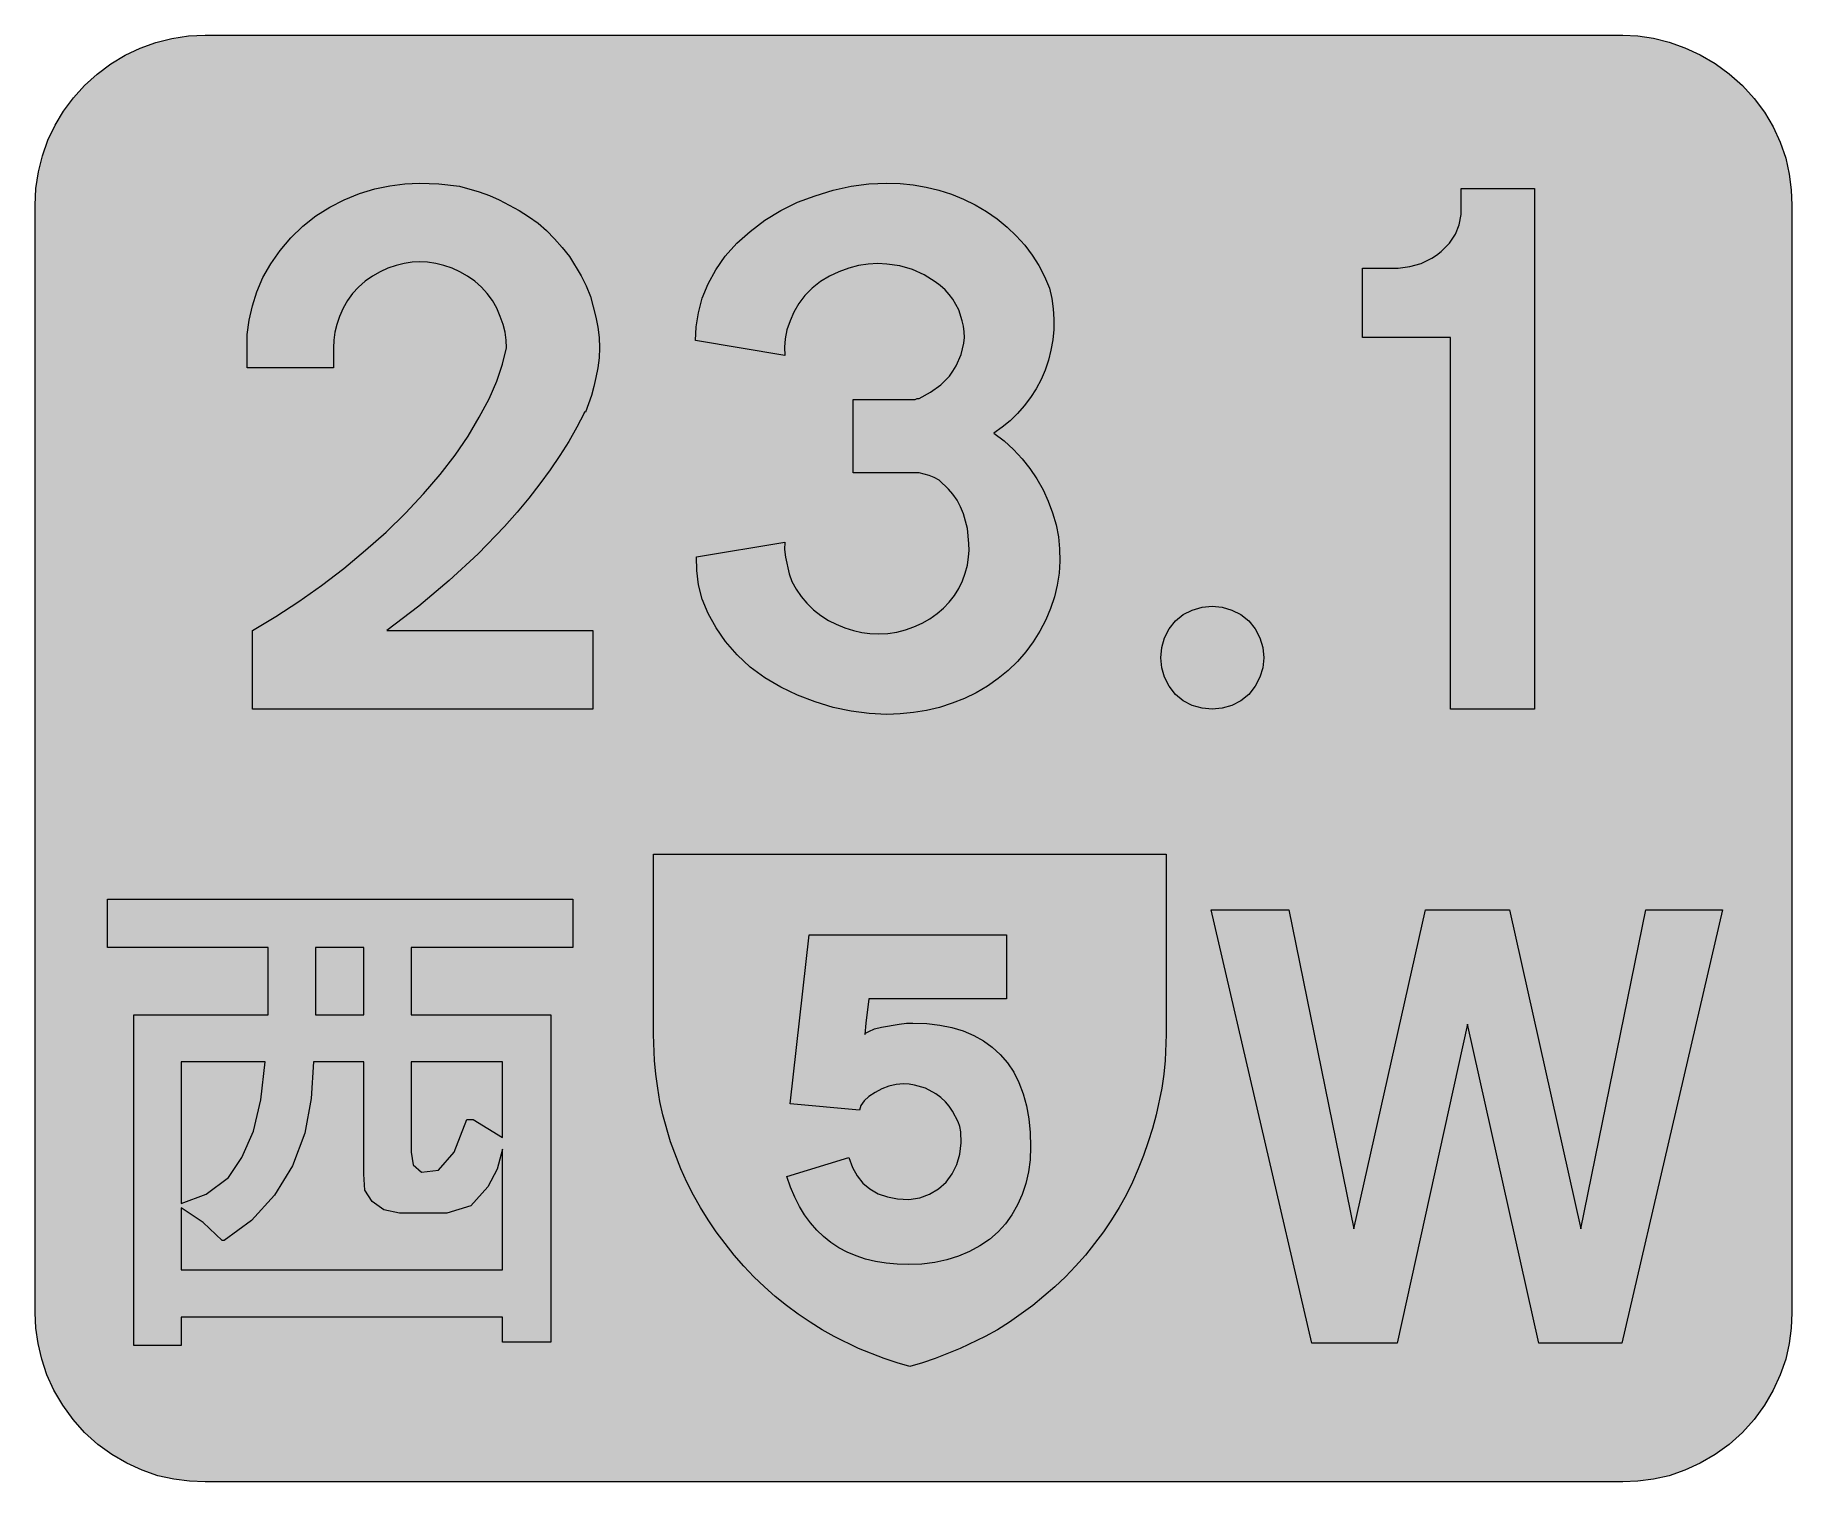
# Model space of a CAD drawing. Header units: metres. Extents: x 135 to 436, y 12 to 260.
import ezdxf

# ---------------------------------------------------------------- set-up
doc = ezdxf.new("R2010")
doc.units = ezdxf.units.M
for name, color, linetype, true_color in [('FILL_BLACK_000000', 7, 'Continuous', 0x000000), ('FILL_BLUE_0000FF', 7, 'Continuous', 0x0000ff), ('FILL_WHITE_FFFFFF', 7, 'Continuous', 0xffffff), ('FILL_YELLOW_FFFF00', 7, 'Continuous', 0xffff00)]:
    doc.layers.add(name, color=color, linetype=linetype, true_color=true_color)

msp = doc.modelspace()

# ---------------------------------------------------------------- hatches: boundary and pattern name
at = {"layer": 'FILL_BLACK_000000', "true_color": 0x000000}
h = msp.add_hatch(color=7, dxfattribs=at)
h.dxf.hatch_style = 1
h.paths.add_polyline_path([(301.14, 94.68), (277.56, 94.68), (277.02, 90.54), (276.84, 88.56), (277, 88.83), (277.56, 89.1), (278.5, 89.53), (279.72, 89.82), (282.78, 90.36), (284.02, 90.52), (285.12, 90.54), (287.48, 90.46), (289.71, 90.2), (291.79, 89.78), (293.74, 89.19), (295.54, 88.43), (297.19, 87.5), (298.7, 86.41), (300.06, 85.14), (301.32, 83.71), (302.39, 82.11), (303.29, 80.35), (304.02, 78.43), (304.58, 76.37), (304.97, 74.15), (305.2, 71.8), (305.28, 69.3), (305.19, 67.12), (304.91, 65.02), (304.46, 63.03), (303.84, 61.13), (303.05, 59.35), (302.09, 57.68), (300.97, 56.14), (299.7, 54.72), (298.21, 53.45), (296.58, 52.33), (294.81, 51.37), (292.93, 50.58), (290.93, 49.96), (288.84, 49.51), (286.66, 49.23), (284.4, 49.14), (282.42, 49.2), (280.53, 49.38), (278.72, 49.67), (277.01, 50.08), (275.39, 50.62), (273.85, 51.27), (272.41, 52.03), (271.06, 52.92), (269.8, 53.92), (268.62, 55.05), (267.54, 56.29), (266.55, 57.64), (265.66, 59.12), (264.85, 60.72), (264.14, 62.43), (263.52, 64.26), (274.14, 67.5), (274.75, 65.77), (275.53, 64.33), (276.52, 63.12), (277.74, 62.1), (279.16, 61.29), (280.73, 60.73), (282.47, 60.4), (284.4, 60.3), (286.28, 60.6), (287.98, 61.21), (289.49, 62.11), (290.79, 63.27), (291.85, 64.67), (292.65, 66.27), (293.18, 68.07), (293.4, 70.02), (293.33, 71.89), (293.17, 72.78), (292.86, 73.62), (291.91, 75.46), (291.34, 76.3), (290.7, 77.04), (289.89, 77.79), (289.06, 78.41), (287.28, 79.38), (285.39, 79.87), (284.44, 80.04), (283.5, 80.1), (282.26, 80), (281, 79.72), (279.78, 79.26), (278.64, 78.66), (277.56, 77.95), (276.75, 77.2), (276.21, 76.41), (275.94, 75.6), (264.06, 76.68), (267.3, 105.66), (301.14, 105.66), (301.14, 94.68)])
at = {"layer": 'FILL_BLUE_0000FF', "true_color": 0x0000ff}
h = msp.add_hatch(color=7, dxfattribs=at)
h.dxf.hatch_style = 1
h.paths.add_polyline_path([(406.8, 259.92), (409.4, 259.78), (412.04, 259.38), (414.72, 258.7), (417.42, 257.76), (420.08, 256.54), (422.64, 255.06), (425.06, 253.3), (427.32, 251.28), (429.34, 249.05), (431.1, 246.69), (432.58, 244.19), (433.8, 241.56), (434.72, 238.83), (435.33, 236.09), (435.67, 233.38), (435.78, 230.76), (435.78, 40.86), (435.67, 38.26), (435.33, 35.62), (434.72, 32.94), (433.8, 30.24), (432.58, 27.58), (431.1, 25.02), (429.34, 22.6), (427.32, 20.34), (425.06, 18.31), (422.64, 16.56), (420.08, 15.07), (417.42, 13.86), (414.72, 12.94), (412.04, 12.33), (409.4, 11.99), (406.8, 11.88), (163.8, 11.88), (161.1, 11.99), (158.4, 12.33), (155.7, 12.94), (153, 13.86), (150.34, 15.07), (147.78, 16.56), (145.36, 18.31), (143.1, 20.34), (141.15, 22.6), (139.39, 25.02), (137.86, 27.58), (136.62, 30.24), (135.78, 32.94), (135.16, 35.62), (134.77, 38.26), (134.64, 40.86), (134.64, 230.76), (134.78, 233.64), (135.2, 236.47), (135.89, 239.23), (136.84, 241.9), (138.05, 244.46), (139.5, 246.88), (141.19, 249.17), (143.1, 251.28), (145.27, 253.25), (147.6, 254.98), (150.06, 256.47), (152.64, 257.69), (155.32, 258.66), (158.08, 259.35), (160.92, 259.78), (163.8, 259.92), (406.8, 259.92)])
at = {"layer": 'FILL_WHITE_FFFFFF', "true_color": 0xffffff}
h = msp.add_hatch(color=7, dxfattribs=at)
h.dxf.hatch_style = 1
h.paths.add_polyline_path([(171, 202.86), (171, 208.62), (171.35, 211.05), (171.88, 213.48), (172.65, 215.91), (173.7, 218.34), (175.05, 220.73), (176.65, 223.02), (178.48, 225.17), (180.54, 227.16), (182.77, 228.92), (185.13, 230.42), (187.63, 231.69), (190.26, 232.74), (192.85, 233.55), (195.46, 234.11), (198.03, 234.44), (200.52, 234.54), (203.87, 234.4), (207.36, 234), (210.78, 233.03), (212.52, 232.41), (214.2, 231.66), (217.6, 229.88), (219.24, 228.85), (220.86, 227.7), (222.31, 226.42), (223.69, 225.02), (225.01, 223.52), (226.26, 221.94), (228.26, 218.65), (229.12, 216.93), (229.86, 215.1), (230.78, 211.59), (231.1, 209.83), (231.3, 208.08), (231.37, 206.33), (231.3, 204.59), (231.1, 202.89), (230.76, 201.24), (230.43, 199.65), (229.99, 198.13), (228.96, 195.3), (228.78, 195.3), (228.78, 195.12), (227.51, 192.69), (226.11, 190.26), (224.59, 187.83), (222.95, 185.4), (221.18, 182.97), (219.29, 180.54), (217.26, 178.11), (215.1, 175.68), (210.56, 171), (205.63, 166.43), (200.39, 162.04), (194.94, 157.86), (230.22, 157.86), (230.22, 144.36), (171.9, 144.36), (171.9, 157.86), (175.92, 160.25), (179.86, 162.83), (183.75, 165.58), (187.56, 168.48), (191.27, 171.59), (194.8, 174.73), (198.14, 177.95), (201.24, 181.26), (204.07, 184.6), (206.62, 187.9), (208.86, 191.16), (210.78, 194.4), (212.47, 197.57), (213.79, 200.61), (214.78, 203.51), (215.46, 206.28), (215.39, 207.63), (215.19, 208.98), (214.85, 210.33), (214.38, 211.68), (213.77, 213.1), (213.03, 214.4), (212.15, 215.6), (211.14, 216.72), (210, 217.73), (208.75, 218.61), (207.44, 219.35), (206.1, 219.96), (204.72, 220.43), (203.31, 220.77), (201.9, 220.97), (200.52, 221.04), (199.25, 220.97), (197.89, 220.77), (196.5, 220.43), (195.12, 219.96), (193.78, 219.35), (192.46, 218.61), (191.22, 217.73), (190.08, 216.72), (189.07, 215.6), (188.19, 214.4), (187.45, 213.1), (186.84, 211.68), (186.37, 210.33), (186.03, 208.98), (185.83, 207.63), (185.76, 206.28), (185.76, 202.86), (171, 202.86)])
h = msp.add_hatch(color=7, dxfattribs=at)
h.dxf.hatch_style = 1
h.paths.add_polyline_path([(294.73, 171.57), (294.7, 172.75), (294.48, 175.32), (293.78, 177.82), (293.29, 179.04), (292.68, 180.18), (291.97, 181.2), (291.22, 182.09), (289.62, 183.6), (288.78, 184.08), (287.91, 184.43), (286.2, 184.86), (274.86, 184.86), (274.86, 197.46), (284.58, 197.46), (285.48, 197.46), (285.84, 197.62), (286.2, 197.64), (288.15, 198.69), (289.89, 199.96), (291.36, 201.46), (291.98, 202.31), (292.5, 203.22), (293.38, 205.14), (293.85, 207.09), (293.93, 208.07), (293.92, 209.04), (293.8, 210.01), (293.58, 210.96), (292.98, 212.84), (291.98, 214.63), (291.35, 215.47), (290.62, 216.25), (289.8, 216.97), (288.9, 217.62), (287.05, 218.83), (285.03, 219.76), (282.88, 220.38), (280.62, 220.68), (279.08, 220.74), (277.45, 220.66), (275.79, 220.4), (274.14, 219.96), (272.42, 219.35), (270.79, 218.59), (269.25, 217.66), (267.84, 216.54), (266.59, 215.26), (265.54, 213.88), (264.7, 212.44), (264.06, 210.96), (263.51, 209.37), (263.2, 207.85), (263.1, 206.4), (263.16, 205.02), (247.86, 207.54), (247.97, 209.89), (248.33, 212.33), (249, 214.8), (250.02, 217.26), (251.3, 219.68), (252.94, 222.03), (254.93, 224.25), (257.22, 226.26), (259.75, 228.18), (262.46, 229.86), (265.35, 231.27), (268.38, 232.38), (271.44, 233.32), (274.5, 234), (277.56, 234.4), (280.62, 234.54), (282.91, 234.46), (285.16, 234.24), (287.39, 233.86), (289.57, 233.32), (291.71, 232.64), (293.78, 231.81), (295.79, 230.82), (297.72, 229.68), (299.55, 228.41), (301.26, 227.02), (302.83, 225.52), (304.27, 223.92), (305.56, 222.22), (306.71, 220.42), (307.69, 218.52), (308.52, 216.54), (308.92, 214.78), (309.17, 213), (309.27, 211.23), (309.24, 209.45), (309.07, 207.69), (308.77, 205.93), (308.35, 204.2), (307.8, 202.5), (307.07, 200.85), (306.22, 199.27), (305.26, 197.77), (304.2, 196.36), (303.04, 195.04), (301.78, 193.82), (300.42, 192.7), (298.98, 191.7), (300.73, 190.35), (302.35, 188.88), (303.83, 187.29), (305.17, 185.6), (306.36, 183.82), (307.41, 181.95), (308.31, 180.02), (309.06, 178.02), (309.64, 175.98), (310.04, 173.92), (310.26, 171.84), (310.3, 169.76), (310.16, 167.69), (309.84, 165.64), (309.36, 163.62), (308.7, 161.64), (307.87, 159.65), (306.89, 157.74), (305.74, 155.91), (304.45, 154.17), (303.01, 152.53), (301.44, 151.01), (299.73, 149.6), (297.9, 148.32), (295.96, 147.18), (293.93, 146.19), (291.83, 145.36), (289.66, 144.67), (287.45, 144.14), (285.19, 143.76), (282.91, 143.54), (280.62, 143.46), (277.63, 143.59), (274.5, 144), (271.44, 144.67), (268.38, 145.62), (265.35, 146.73), (262.46, 148.12), (259.75, 149.75), (257.22, 151.56), (254.96, 153.68), (253.01, 155.95), (251.37, 158.32), (250.02, 160.74), (249, 163.2), (248.35, 165.67), (248.05, 168.11), (248.04, 170.46), (263.16, 172.98), (263.12, 171.73), (263.25, 170.41), (263.88, 167.58), (264.38, 166.24), (265.07, 164.92), (265.93, 163.68), (266.94, 162.54), (268.08, 161.4), (269.32, 160.4), (270.64, 159.58), (271.98, 158.94), (273.46, 158.33), (274.93, 157.86), (276.36, 157.52), (277.74, 157.32), (279.29, 157.26), (280.83, 157.35), (282.35, 157.58), (283.84, 157.95), (285.28, 158.46), (286.68, 159.09), (288, 159.85), (289.26, 160.74), (290.36, 161.67), (291.34, 162.71), (292.22, 163.85), (292.97, 165.06), (293.6, 166.34), (294.09, 167.68), (294.45, 169.05), (294.66, 170.46), (294.73, 171.57)])
h = msp.add_hatch(color=7, dxfattribs=at)
h.dxf.hatch_style = 1
h.paths.add_polyline_path([(377.28, 144.36), (377.28, 208.08), (362.16, 208.08), (362.16, 219.96), (368.28, 219.96), (370.29, 220.23), (372.24, 220.79), (374.05, 221.66), (374.89, 222.21), (375.66, 222.84), (377.08, 224.25), (378.11, 225.79), (378.77, 227.42), (379.08, 229.14), (379.08, 233.64), (391.68, 233.64), (391.68, 144.36), (377.28, 144.36)])
h = msp.add_hatch(color=7, dxfattribs=at)
h.dxf.hatch_style = 1
h.paths.add_polyline_path([(345.07, 151.46), (344.59, 149.83), (343.8, 148.29), (342.72, 146.88), (341.31, 145.8), (339.77, 145.01), (338.14, 144.53), (336.42, 144.36), (334.68, 144.53), (333, 145.01), (331.46, 145.8), (330.12, 146.88), (329.04, 148.29), (328.25, 149.83), (327.77, 151.46), (327.6, 153.18), (327.77, 154.92), (328.25, 156.6), (329.04, 158.14), (330.12, 159.48), (331.46, 160.56), (333, 161.35), (334.68, 161.83), (336.42, 162), (338.14, 161.83), (339.77, 161.35), (341.31, 160.56), (342.72, 159.48), (343.8, 158.14), (344.59, 156.6), (345.07, 154.92), (345.24, 153.18), (345.07, 151.46)])
h = msp.add_hatch(color=7, dxfattribs=at)
h.dxf.hatch_style = 1
h.paths.add_polyline_path([(159.66, 35.28), (151.56, 35.28), (151.56, 91.98), (174.6, 91.98), (174.6, 103.5), (147.06, 103.5), (147.06, 111.78), (226.8, 111.78), (226.8, 103.5), (199.08, 103.5), (199.08, 91.98), (223.02, 91.98), (223.02, 35.82), (214.74, 35.82), (214.74, 40.14), (159.66, 40.14), (159.66, 35.28)])
h.paths.add_polyline_path([(190.98, 91.98), (190.98, 103.5), (182.7, 103.5), (182.7, 91.98), (190.98, 91.98)], flags=16)
h.paths.add_polyline_path([(203.76, 65.34), (206.46, 68.4), (208.62, 73.98), (209.7, 73.98), (214.74, 70.92), (214.74, 83.88), (199.08, 83.88), (199.08, 68.4), (199.44, 66.24), (200.88, 64.98), (203.76, 65.34)], flags=16)
h.paths.add_polyline_path([(167.76, 64.08), (170.1, 67.5), (172.08, 72), (173.34, 77.4), (174.06, 83.88), (159.66, 83.88), (159.66, 59.58), (163.98, 61.2), (167.76, 64.08)], flags=16)
h.paths.add_polyline_path([(214.74, 68.94), (213.84, 65.52), (212.22, 62.46), (209.34, 59.22), (205.2, 57.96), (197.1, 57.96), (194.4, 58.5), (192.42, 59.94), (191.16, 61.92), (190.98, 64.62), (190.98, 83.88), (182.34, 83.88), (181.98, 77.58), (180.9, 71.64), (178.74, 66.06), (175.68, 61.02), (171.72, 56.7), (167.04, 53.28), (166.68, 53.28), (163.44, 56.34), (159.66, 58.86), (159.66, 48.24), (214.74, 48.24), (214.74, 68.94)], flags=16)
h = msp.add_hatch(color=7, dxfattribs=at)
h.dxf.hatch_style = 1
h.paths.add_polyline_path([(336.24, 109.98), (349.56, 109.98), (360.72, 55.26), (372.96, 109.98), (387.36, 109.98), (399.6, 55.26), (410.76, 109.98), (423.9, 109.98), (406.62, 35.64), (392.4, 35.64), (380.16, 90.36), (368.1, 35.64), (353.52, 35.64), (336.24, 109.98)])
at = {"layer": 'FILL_YELLOW_FFFF00', "true_color": 0xffff00}
h = msp.add_hatch(color=7, dxfattribs=at)
h.dxf.hatch_style = 1
h.paths.add_polyline_path([(282.39, 32.28), (280.17, 33.01), (275.76, 34.74), (271.62, 36.79), (269.53, 37.95), (267.48, 39.24), (265.42, 40.63), (263.43, 42.11), (261.51, 43.67), (259.65, 45.31), (257.86, 47.04), (256.14, 48.86), (254.49, 50.76), (252.9, 52.74), (251.4, 54.73), (249.99, 56.78), (248.69, 58.9), (247.48, 61.06), (246.36, 63.28), (245.33, 65.55), (243.54, 70.2), (242.26, 74.79), (241.74, 77.08), (241.38, 79.38), (241.04, 81.78), (240.82, 84.1), (240.66, 88.56), (240.66, 119.52), (328.5, 119.52), (328.5, 88.56), (328.34, 84.1), (328.12, 81.78), (327.78, 79.38), (326.81, 74.79), (326.19, 72.49), (325.44, 70.2), (324.65, 67.86), (323.75, 65.55), (322.76, 63.28), (321.66, 61.06), (320.46, 58.9), (319.16, 56.78), (317.76, 54.73), (316.26, 52.74), (314.67, 50.76), (312.99, 48.86), (311.25, 47.04), (309.44, 45.31), (305.65, 42.11), (301.68, 39.24), (299.62, 37.95), (297.52, 36.79), (293.22, 34.74), (288.9, 33.01), (286.74, 32.28), (284.58, 31.68), (282.39, 32.28)])

# ---------------------------------------------------------------- linework, layer by layer
at = {"layer": 'FILL_BLACK_000000', "lineweight": 0, "true_color": 0x000000}
msp.add_lwpolyline([(301.14, 94.68), (277.56, 94.68), (277.02, 90.54), (276.84, 88.56), (277, 88.83), (277.56, 89.1), (278.5, 89.53), (279.72, 89.82), (282.78, 90.36), (284.02, 90.52), (285.12, 90.54), (287.48, 90.46), (289.71, 90.2), (291.79, 89.78), (293.74, 89.19), (295.54, 88.43), (297.19, 87.5), (298.7, 86.41), (300.06, 85.14), (301.32, 83.71), (302.39, 82.11), (303.29, 80.35), (304.02, 78.43), (304.58, 76.37), (304.97, 74.15), (305.2, 71.8), (305.28, 69.3), (305.19, 67.12), (304.91, 65.02), (304.46, 63.03), (303.84, 61.13), (303.05, 59.35), (302.09, 57.68), (300.97, 56.14), (299.7, 54.72), (298.21, 53.45), (296.58, 52.33), (294.81, 51.37), (292.93, 50.58), (290.93, 49.96), (288.84, 49.51), (286.66, 49.23), (284.4, 49.14), (282.42, 49.2), (280.53, 49.38), (278.72, 49.67), (277.01, 50.08), (275.39, 50.62), (273.85, 51.27), (272.41, 52.03), (271.06, 52.92), (269.8, 53.92), (268.62, 55.05), (267.54, 56.29), (266.55, 57.64), (265.66, 59.12), (264.85, 60.72), (264.14, 62.43), (263.52, 64.26), (274.14, 67.5), (274.75, 65.77), (275.53, 64.33), (276.52, 63.12), (277.74, 62.1), (279.16, 61.29), (280.73, 60.73), (282.47, 60.4), (284.4, 60.3), (286.28, 60.6), (287.98, 61.21), (289.49, 62.11), (290.79, 63.27), (291.85, 64.67), (292.65, 66.27), (293.18, 68.07), (293.4, 70.02), (293.33, 71.89), (293.17, 72.78), (292.86, 73.62), (291.91, 75.46), (291.34, 76.3), (290.7, 77.04), (289.89, 77.79), (289.06, 78.41), (287.28, 79.38), (285.39, 79.87), (284.44, 80.04), (283.5, 80.1), (282.26, 80), (281, 79.72), (279.78, 79.26), (278.64, 78.66), (277.56, 77.95), (276.75, 77.2), (276.21, 76.41), (275.94, 75.6), (264.06, 76.68), (267.3, 105.66), (301.14, 105.66)], close=True, dxfattribs=at)
at = {"layer": 'FILL_BLUE_0000FF', "lineweight": 0, "true_color": 0x0000ff}
msp.add_lwpolyline([(406.8, 259.92), (409.4, 259.78), (412.04, 259.38), (414.72, 258.7), (417.42, 257.76), (420.08, 256.54), (422.64, 255.06), (425.06, 253.3), (427.32, 251.28), (429.34, 249.05), (431.1, 246.69), (432.58, 244.19), (433.8, 241.56), (434.72, 238.83), (435.33, 236.09), (435.67, 233.38), (435.78, 230.76), (435.78, 40.86), (435.67, 38.26), (435.33, 35.62), (434.72, 32.94), (433.8, 30.24), (432.58, 27.58), (431.1, 25.02), (429.34, 22.6), (427.32, 20.34), (425.06, 18.31), (422.64, 16.56), (420.08, 15.07), (417.42, 13.86), (414.72, 12.94), (412.04, 12.33), (409.4, 11.99), (406.8, 11.88), (163.8, 11.88), (161.1, 11.99), (158.4, 12.33), (155.7, 12.94), (153, 13.86), (150.34, 15.07), (147.78, 16.56), (145.36, 18.31), (143.1, 20.34), (141.15, 22.6), (139.39, 25.02), (137.86, 27.58), (136.62, 30.24), (135.78, 32.94), (135.16, 35.62), (134.77, 38.26), (134.64, 40.86), (134.64, 230.76), (134.78, 233.64), (135.2, 236.47), (135.89, 239.23), (136.84, 241.9), (138.05, 244.46), (139.5, 246.88), (141.19, 249.17), (143.1, 251.28), (145.27, 253.25), (147.6, 254.98), (150.06, 256.47), (152.64, 257.69), (155.32, 258.66), (158.08, 259.35), (160.92, 259.78), (163.8, 259.92)], close=True, dxfattribs=at)
at = {"layer": 'FILL_WHITE_FFFFFF', "lineweight": 0, "true_color": 0xffffff}
for points in [[(171, 202.86), (171, 208.62), (171.35, 211.05), (171.88, 213.48), (172.65, 215.91), (173.7, 218.34), (175.05, 220.73), (176.65, 223.02), (178.48, 225.17), (180.54, 227.16), (182.77, 228.92), (185.13, 230.42), (187.63, 231.69), (190.26, 232.74), (192.85, 233.55), (195.46, 234.11), (198.03, 234.44), (200.52, 234.54), (203.87, 234.4), (207.36, 234), (210.78, 233.03), (212.52, 232.41), (214.2, 231.66), (217.6, 229.88), (219.24, 228.85), (220.86, 227.7), (222.31, 226.42), (223.69, 225.02), (225.01, 223.52), (226.26, 221.94), (228.26, 218.65), (229.12, 216.93), (229.86, 215.1), (230.78, 211.59), (231.1, 209.83), (231.3, 208.08), (231.37, 206.33), (231.3, 204.59), (231.1, 202.89), (230.76, 201.24), (230.43, 199.65), (229.99, 198.13), (228.96, 195.3), (228.78, 195.3), (228.78, 195.12), (227.51, 192.69), (226.11, 190.26), (224.59, 187.83), (222.95, 185.4), (221.18, 182.97), (219.29, 180.54), (217.26, 178.11), (215.1, 175.68), (210.56, 171), (205.63, 166.43), (200.39, 162.04), (194.94, 157.86), (230.22, 157.86), (230.22, 144.36), (171.9, 144.36), (171.9, 157.86), (175.92, 160.25), (179.86, 162.83), (183.75, 165.58), (187.56, 168.48), (191.27, 171.59), (194.8, 174.73), (198.14, 177.95), (201.24, 181.26), (204.07, 184.6), (206.62, 187.9), (208.86, 191.16), (210.78, 194.4), (212.47, 197.57), (213.79, 200.61), (214.78, 203.51), (215.46, 206.28), (215.39, 207.63), (215.19, 208.98), (214.85, 210.33), (214.38, 211.68), (213.77, 213.1), (213.03, 214.4), (212.15, 215.6), (211.14, 216.72), (210, 217.73), (208.75, 218.61), (207.44, 219.35), (206.1, 219.96), (204.72, 220.43), (203.31, 220.77), (201.9, 220.97), (200.52, 221.04), (199.25, 220.97), (197.89, 220.77), (196.5, 220.43), (195.12, 219.96), (193.78, 219.35), (192.46, 218.61), (191.22, 217.73), (190.08, 216.72), (189.07, 215.6), (188.19, 214.4), (187.45, 213.1), (186.84, 211.68), (186.37, 210.33), (186.03, 208.98), (185.83, 207.63), (185.76, 206.28), (185.76, 202.86)], [(294.73, 171.57), (294.7, 172.75), (294.48, 175.32), (293.78, 177.82), (293.29, 179.04), (292.68, 180.18), (291.97, 181.2), (291.22, 182.09), (289.62, 183.6), (288.78, 184.08), (287.91, 184.43), (286.2, 184.86), (274.86, 184.86), (274.86, 197.46), (284.58, 197.46), (285.48, 197.46), (285.84, 197.62), (286.2, 197.64), (288.15, 198.69), (289.89, 199.96), (291.36, 201.46), (291.98, 202.31), (292.5, 203.22), (293.38, 205.14), (293.85, 207.09), (293.93, 208.07), (293.92, 209.04), (293.8, 210.01), (293.58, 210.96), (292.98, 212.84), (291.98, 214.63), (291.35, 215.47), (290.62, 216.25), (289.8, 216.97), (288.9, 217.62), (287.05, 218.83), (285.03, 219.76), (282.88, 220.38), (280.62, 220.68), (279.08, 220.74), (277.45, 220.66), (275.79, 220.4), (274.14, 219.96), (272.42, 219.35), (270.79, 218.59), (269.25, 217.66), (267.84, 216.54), (266.59, 215.26), (265.54, 213.88), (264.7, 212.44), (264.06, 210.96), (263.51, 209.37), (263.2, 207.85), (263.1, 206.4), (263.16, 205.02), (247.86, 207.54), (247.97, 209.89), (248.33, 212.33), (249, 214.8), (250.02, 217.26), (251.3, 219.68), (252.94, 222.03), (254.93, 224.25), (257.22, 226.26), (259.75, 228.18), (262.46, 229.86), (265.35, 231.27), (268.38, 232.38), (271.44, 233.32), (274.5, 234), (277.56, 234.4), (280.62, 234.54), (282.91, 234.46), (285.16, 234.24), (287.39, 233.86), (289.57, 233.32), (291.71, 232.64), (293.78, 231.81), (295.79, 230.82), (297.72, 229.68), (299.55, 228.41), (301.26, 227.02), (302.83, 225.52), (304.27, 223.92), (305.56, 222.22), (306.71, 220.42), (307.69, 218.52), (308.52, 216.54), (308.92, 214.78), (309.17, 213), (309.27, 211.23), (309.24, 209.45), (309.07, 207.69), (308.77, 205.93), (308.35, 204.2), (307.8, 202.5), (307.07, 200.85), (306.22, 199.27), (305.26, 197.77), (304.2, 196.36), (303.04, 195.04), (301.78, 193.82), (300.42, 192.7), (298.98, 191.7), (300.73, 190.35), (302.35, 188.88), (303.83, 187.29), (305.17, 185.6), (306.36, 183.82), (307.41, 181.95), (308.31, 180.02), (309.06, 178.02), (309.64, 175.98), (310.04, 173.92), (310.26, 171.84), (310.3, 169.76), (310.16, 167.69), (309.84, 165.64), (309.36, 163.62), (308.7, 161.64), (307.87, 159.65), (306.89, 157.74), (305.74, 155.91), (304.45, 154.17), (303.01, 152.53), (301.44, 151.01), (299.73, 149.6), (297.9, 148.32), (295.96, 147.18), (293.93, 146.19), (291.83, 145.36), (289.66, 144.67), (287.45, 144.14), (285.19, 143.76), (282.91, 143.54), (280.62, 143.46), (277.63, 143.59), (274.5, 144), (271.44, 144.67), (268.38, 145.62), (265.35, 146.73), (262.46, 148.12), (259.75, 149.75), (257.22, 151.56), (254.96, 153.68), (253.01, 155.95), (251.37, 158.32), (250.02, 160.74), (249, 163.2), (248.35, 165.67), (248.05, 168.11), (248.04, 170.46), (263.16, 172.98), (263.12, 171.73), (263.25, 170.41), (263.88, 167.58), (264.38, 166.24), (265.07, 164.92), (265.93, 163.68), (266.94, 162.54), (268.08, 161.4), (269.32, 160.4), (270.64, 159.58), (271.98, 158.94), (273.46, 158.33), (274.93, 157.86), (276.36, 157.52), (277.74, 157.32), (279.29, 157.26), (280.83, 157.35), (282.35, 157.58), (283.84, 157.95), (285.28, 158.46), (286.68, 159.09), (288, 159.85), (289.26, 160.74), (290.36, 161.67), (291.34, 162.71), (292.22, 163.85), (292.97, 165.06), (293.6, 166.34), (294.09, 167.68), (294.45, 169.05), (294.66, 170.46)], [(377.28, 144.36), (377.28, 208.08), (362.16, 208.08), (362.16, 219.96), (368.28, 219.96), (370.29, 220.23), (372.24, 220.79), (374.05, 221.66), (374.89, 222.21), (375.66, 222.84), (377.08, 224.25), (378.11, 225.79), (378.77, 227.42), (379.08, 229.14), (379.08, 233.64), (391.68, 233.64), (391.68, 144.36)], [(345.07, 151.46), (344.59, 149.83), (343.8, 148.29), (342.72, 146.88), (341.31, 145.8), (339.77, 145.01), (338.14, 144.53), (336.42, 144.36), (334.68, 144.53), (333, 145.01), (331.46, 145.8), (330.12, 146.88), (329.04, 148.29), (328.25, 149.83), (327.77, 151.46), (327.6, 153.18), (327.77, 154.92), (328.25, 156.6), (329.04, 158.14), (330.12, 159.48), (331.46, 160.56), (333, 161.35), (334.68, 161.83), (336.42, 162), (338.14, 161.83), (339.77, 161.35), (341.31, 160.56), (342.72, 159.48), (343.8, 158.14), (344.59, 156.6), (345.07, 154.92), (345.24, 153.18)], [(159.66, 35.28), (151.56, 35.28), (151.56, 91.98), (174.6, 91.98), (174.6, 103.5), (147.06, 103.5), (147.06, 111.78), (226.8, 111.78), (226.8, 103.5), (199.08, 103.5), (199.08, 91.98), (223.02, 91.98), (223.02, 35.82), (214.74, 35.82), (214.74, 40.14), (159.66, 40.14)], [(336.24, 109.98), (349.56, 109.98), (360.72, 55.26), (372.96, 109.98), (387.36, 109.98), (399.6, 55.26), (410.76, 109.98), (423.9, 109.98), (406.62, 35.64), (392.4, 35.64), (380.16, 90.36), (368.1, 35.64), (353.52, 35.64)], [(190.98, 91.98), (190.98, 103.5), (182.7, 103.5), (182.7, 91.98)], [(167.76, 64.08), (170.1, 67.5), (172.08, 72), (173.34, 77.4), (174.06, 83.88), (159.66, 83.88), (159.66, 59.58), (163.98, 61.2)], [(214.74, 68.94), (213.84, 65.52), (212.22, 62.46), (209.34, 59.22), (205.2, 57.96), (197.1, 57.96), (194.4, 58.5), (192.42, 59.94), (191.16, 61.92), (190.98, 64.62), (190.98, 83.88), (182.34, 83.88), (181.98, 77.58), (180.9, 71.64), (178.74, 66.06), (175.68, 61.02), (171.72, 56.7), (167.04, 53.28), (166.68, 53.28), (163.44, 56.34), (159.66, 58.86), (159.66, 48.24), (214.74, 48.24)], [(203.76, 65.34), (206.46, 68.4), (208.62, 73.98), (209.7, 73.98), (214.74, 70.92), (214.74, 83.88), (199.08, 83.88), (199.08, 68.4), (199.44, 66.24), (200.88, 64.98)]]:
    msp.add_lwpolyline(points, close=True, dxfattribs=at)
at = {"layer": 'FILL_YELLOW_FFFF00', "lineweight": 0, "true_color": 0xffff00}
msp.add_lwpolyline([(282.39, 32.28), (280.17, 33.01), (275.76, 34.74), (271.62, 36.79), (269.53, 37.95), (267.48, 39.24), (265.42, 40.63), (263.43, 42.11), (261.51, 43.67), (259.65, 45.31), (257.86, 47.04), (256.14, 48.86), (254.49, 50.76), (252.9, 52.74), (251.4, 54.73), (249.99, 56.78), (248.69, 58.9), (247.48, 61.06), (246.36, 63.28), (245.33, 65.55), (243.54, 70.2), (242.26, 74.79), (241.74, 77.08), (241.38, 79.38), (241.04, 81.78), (240.82, 84.1), (240.66, 88.56), (240.66, 119.52), (328.5, 119.52), (328.5, 88.56), (328.34, 84.1), (328.12, 81.78), (327.78, 79.38), (326.81, 74.79), (326.19, 72.49), (325.44, 70.2), (324.65, 67.86), (323.75, 65.55), (322.76, 63.28), (321.66, 61.06), (320.46, 58.9), (319.16, 56.78), (317.76, 54.73), (316.26, 52.74), (314.67, 50.76), (312.99, 48.86), (311.25, 47.04), (309.44, 45.31), (305.65, 42.11), (301.68, 39.24), (299.62, 37.95), (297.52, 36.79), (293.22, 34.74), (288.9, 33.01), (286.74, 32.28), (284.58, 31.68)], close=True, dxfattribs=at)

doc.saveas('drawing.dxf')
